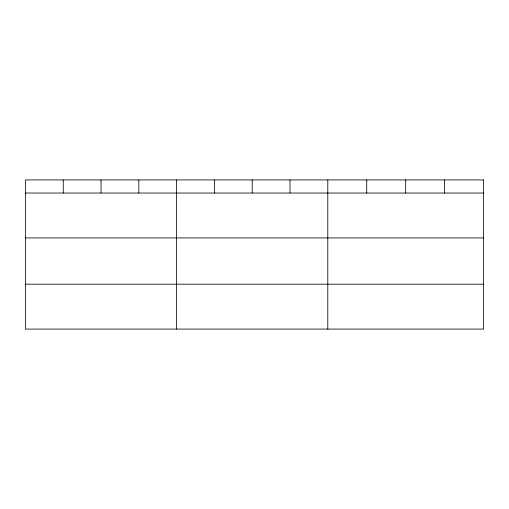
<?xml version="1.0" encoding="UTF-8"?>
<svg xmlns="http://www.w3.org/2000/svg" width="509" height="509" viewBox="0 0 509 509"><rect width="100%" height="100%" fill="white"/><g stroke="black" fill="none" stroke-linecap="round" stroke-linejoin="round"><path stroke-width="0.76" d="M25.45 193.032L483.55 193.032M25.45 237.926L483.55 237.926M25.45 284.181L483.55 284.181M444.611 179.919L444.611 193.032M405.673 179.919L405.673 193.032M366.734 179.919L366.734 193.032M327.796 179.919L327.796 329.081M290.003 179.919L290.003 193.032M252.209 179.919L252.209 193.032M214.416 179.919L214.416 193.032M176.623 179.919L176.623 329.081M138.83 179.919L138.83 193.032M101.037 179.919L101.037 193.032M63.243 179.919L63.243 193.032M483.55 179.919L25.45 179.919L25.45 329.081L483.55 329.081L483.55 179.919"/></g></svg>
